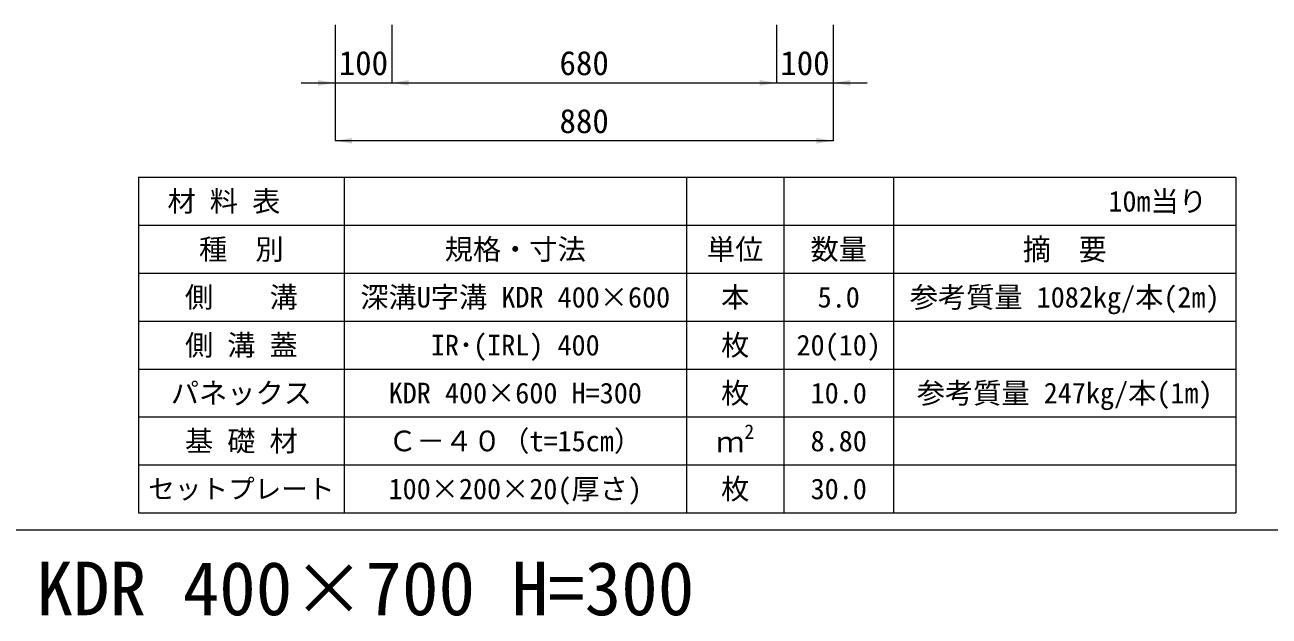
# Model space of a CAD drawing. Units: millimetres at full size. Extents: x 172874 to 217143, y 854931 to 903297.
# Drawn here: x 197972 to 200171, y 869978 to 871024 of the extents above; entities that cross this region are included whole.
import ezdxf
from ezdxf.enums import TextEntityAlignment as Align

# ---------------------------------------------------------------- set-up
doc = ezdxf.new("R2010")
doc.units = ezdxf.units.MM
doc.header["$LTSCALE"] = 20
for name, color, linetype, lineweight in [('Defpoints_3', 8, 'Continuous', 0), ('図枠', 5, 'Continuous', 13), ('寸法・材料表', 7, 'Continuous', 13), ('寸法線', 7, 'Continuous', 13)]:
    doc.layers.add(name, color=color, linetype=linetype, lineweight=lineweight)
doc.layers.add('文字', color=7, linetype='Continuous')
doc.styles.add('ＭＳ ゴシック', font='')
doc.styles.add('ＭＳ Ｐゴシック', font='')
doc.styles.get('ＭＳ ゴシック').set_extended_font_data('MS Gothic')
doc.styles.get('ＭＳ Ｐゴシック').set_extended_font_data('MS PGothic')

# ---------------------------------------------------------------- blocks, each defined once
blk = doc.blocks.new('filled_arrow')
at = {"color": 0, "linetype": 'Continuous', "lineweight": -2}
blk.add_solid([(7.5, 1.25), (0, 0), (7.5, -1.25)], dxfattribs=at)

msp = doc.modelspace()

# ---------------------------------------------------------------- linework, layer by layer
at = {"layer": 'Defpoints_3'}
for p, q in [((198173.45, 870754.4), (200112.35, 870754.4)), ((198173.45, 870754.4), (198173.45, 870669.22)), ((198536.45, 870754.4), (198536.45, 870669.22)), ((199141.45, 870754.4), (199141.45, 870669.22)), ((199313.75, 870754.4), (199313.75, 870669.22)), ((199507.35, 870754.4), (199507.35, 870669.22)), ((200112.35, 870754.4), (200112.35, 870669.22))]:
    msp.add_line(p, q, dxfattribs=at)
at = {"layer": '図枠'}
msp.add_line((196742.9, 870131.02), (217142.9, 870131.02), dxfattribs=at)
at = {"layer": '寸法・材料表'}
for p, q in [((198173.45, 870669.22), (200112.35, 870669.22)), ((198173.45, 870669.22), (198173.45, 870161.02)), ((198536.45, 870669.22), (198536.45, 870161.02)), ((199141.45, 870669.22), (199141.45, 870161.02)), ((199313.75, 870669.22), (199313.75, 870161.02)), ((199507.35, 870669.22), (199507.35, 870161.02)), ((200112.35, 870669.22), (200112.35, 870161.02)), ((198173.45, 870584.52), (200112.35, 870584.52)), ((198173.45, 870499.82), (200112.35, 870499.82)), ((198173.45, 870415.12), (200112.35, 870415.12)), ((198173.45, 870330.42), (200112.35, 870330.42)), ((198173.45, 870245.72), (200112.35, 870245.72)), ((198173.45, 870161.02), (200112.35, 870161.02))]:
    msp.add_line(p, q, dxfattribs=at)
at = {"layer": '寸法線'}
for p, q in [((198520.62, 871023.52), (198520.62, 870921.05)), ((198520.62, 871023.52), (198520.62, 870818.58)), ((198620.62, 871023.52), (198620.62, 870921.05)), ((198620.62, 871023.52), (198620.62, 870921.05)), ((199300.87, 871023.52), (199300.87, 870921.05)), ((199300.87, 871023.52), (199300.87, 870921.05)), ((199400.87, 871023.52), (199400.87, 870921.05)), ((199400.87, 871023.52), (199400.87, 870818.58)), ((198460.62, 870921.05), (198680.62, 870921.05)), ((198620.62, 870921.05), (199300.87, 870921.05)), ((199240.87, 870921.05), (199460.87, 870921.05)), ((199400.87, 870818.58), (198520.62, 870818.58))]:
    msp.add_line(p, q, dxfattribs=at)

# ---------------------------------------------------------------- block references
at = {"layer": '寸法線', "xscale": 4, "yscale": 4, "rotation": 180}
for p in [(198520.62, 870921.05), (199300.87, 870921.05), (199300.87, 870921.05), (199400.87, 870818.58)]:
    msp.add_blockref('filled_arrow', p, dxfattribs=at)
at = {"layer": '寸法線', "xscale": 4, "yscale": 4}
for p in [(198620.62, 870921.05), (198620.62, 870921.05), (199400.87, 870921.05), (198520.62, 870818.58)]:
    msp.add_blockref('filled_arrow', p, dxfattribs=at)

# ---------------------------------------------------------------- texts
at = {"layer": '寸法・材料表', "style": 'ＭＳ ゴシック'}
msp.add_text('\u3000材 料 表', height=36.55, dxfattribs=at).set_placement((198174.61, 870711.81), align=Align.MIDDLE_LEFT)
msp.add_text('10m当り\u3000', height=36.55, dxfattribs=at).set_placement((200111.19, 870711.81), align=Align.MIDDLE_RIGHT)
for s, height, p in [('種\u3000別', 36.55, (198354.95, 870626.87)), ('規格・寸法', 36.55, (198838.95, 870626.87)), ('単位', 36.55, (199227.6, 870626.87)), ('数量', 36.55, (199410.55, 870626.87)), ('側\u3000\u3000溝', 36.55, (198354.95, 870542.17)), ('深溝U字溝 KDR 400×600', 36.55, (198838.95, 870542.17)), ('本', 36.55, (199227.6, 870542.17)), ('5.0', 36.55, (199410.55, 870542.17)), ('参考質量 1082kg/本(2m)', 36.55, (199809.85, 870542.17)), ('側 溝 蓋', 36.55, (198354.95, 870457.47)), ('IR･(IRL) 400', 36.55, (198838.95, 870457.47)), ('枚', 36.55, (199227.6, 870457.47)), ('20(10)', 36.55, (199410.55, 870457.47)), ('枚', 36.55, (199227.6, 870372.77)), ('参考質量 247kg/本(1m)', 36.55, (199809.85, 870372.77)), ('パネックス', 36.55, (198354.95, 870372.77)), ('KDR 400×600 H=300', 36.55, (198838.95, 870372.77)), ('10.0', 36.55, (199410.55, 870372.77)), ('基 礎 材', 36.55, (198354.95, 870288.07)), ('Ｃ－４０（t=15cm）', 36.55, (198838.95, 870288.07)), ('8.80', 36.55, (199410.55, 870288.07)), ('セットプレート', 34.46, (198354.95, 870203.37)), ('100×200×20(厚さ)', 36.55, (198838.95, 870203.37)), ('枚', 36.55, (199227.6, 870203.37)), ('30.0', 36.55, (199410.55, 870203.37))]:
    msp.add_text(s, height=height, dxfattribs=at).set_placement(p, align=Align.MIDDLE_CENTER)
at = {"layer": '寸法・材料表', "style": 'ＭＳ Ｐゴシック', "width": 0.95}
msp.add_text('摘\u3000要', height=38.1, dxfattribs=at).set_placement((199809.85, 870626.87), align=Align.MIDDLE_CENTER)
at = {"layer": '寸法・材料表', "style": 'ＭＳ ゴシック'}
for s, height, p in [('2', 25.59, (199243.8, 870284.1)), ('ｍ', 36.55, (199193.95, 870257.15))]:
    msp.add_text(s, height=height, dxfattribs=at).set_placement(p, align=Align.BOTTOM_LEFT)
at = {"layer": '寸法線', "style": 'ＭＳ ゴシック'}
for s, p in [('100', (198570.62, 870956.05)), ('680', (198960.74, 870956.05)), ('100', (199350.87, 870956.05)), ('880', (198960.74, 870853.58))]:
    msp.add_text(s, height=42.72, dxfattribs=at).set_placement(p, align=Align.MIDDLE_CENTER)
at = {"layer": '文字', "style": 'ＭＳ ゴシック'}
msp.add_text('KDR 400×700 H=300', height=94.94, dxfattribs=at).set_placement((197992.9, 869951.52), align=Align.BOTTOM_LEFT)

doc.saveas('drawing.dxf')
